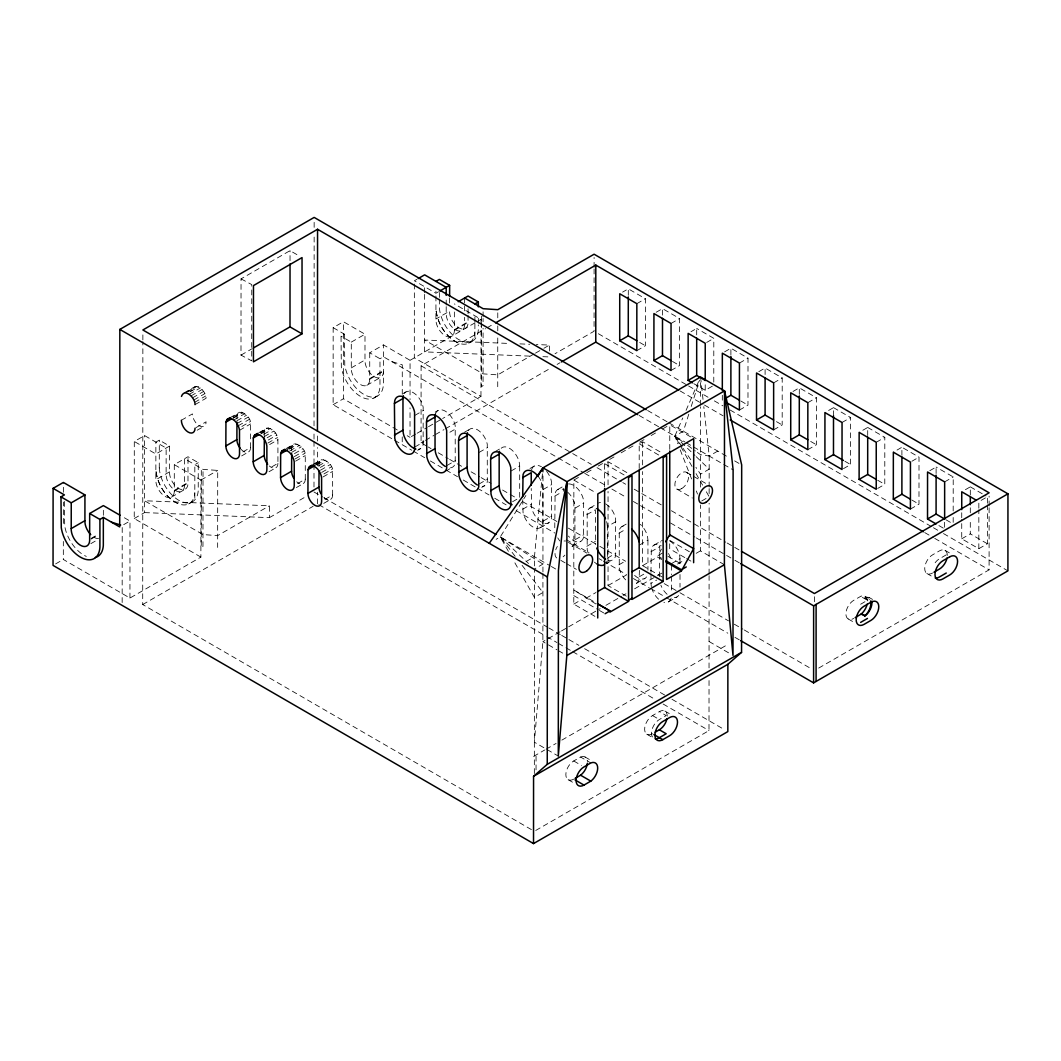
<?xml version="1.0" encoding="UTF-8"?>
<svg xmlns="http://www.w3.org/2000/svg" width="1061" height="1061" viewBox="0 0 1061 1061"><rect width="100%" height="100%" fill="white"/><g stroke="black" fill="none" stroke-linecap="round" stroke-linejoin="round"><path stroke-width="0.75" stroke-dasharray="5 3.75" d="M159.283 467.888A27.626 15.942 60 0 0 178.752 500.301L183.593 502.397A27.626 15.942 60 0 0 198.235 490.54L198.261 462.689L187.996 456.747L174.296 464.638L200.94 480.063L200.887 557.105L129.946 598.059L63.328 559.465L63.342 541.442M63.355 523.405L63.368 502.105M63.368 492.264L63.381 482.437M64.403 501.455L64.694 525.739A27.613 15.928 60 0 0 86.299 556.402M103.355 515.261L103.355 508.816M122.161 602.542L122.214 525.5L129.986 521.017L121.577 516.15M129.946 598.059L129.986 521.017M200.887 557.105L134.243 518.524L134.296 441.482L144.575 435.567L166.139 448.047L166.126 473.816A13.064 7.546 60 0 0 174.76 490.129A13.064 7.546 60 0 0 184.561 485.832L184.574 458.723L203.022 469.4L217.704 470.408L217.651 547.436M531.428 829.622L142.704 604.545L142.864 341.549M142.864 339.905L142.877 333.287M134.243 518.524L144.535 512.596L144.575 435.567M174.296 464.638L174.283 491.747A13.064 7.546 60 0 1 164.482 496.057A13.064 7.546 60 0 1 155.848 479.731L155.874 442.105L159.309 440.129L169.561 446.071L169.548 471.84A13.064 7.546 60 0 0 178.182 488.153A13.064 7.546 60 0 0 187.983 483.856L187.996 456.747M159.283 467.981L159.309 440.129M194.813 498.246L194.839 464.665L198.261 462.689M201.311 470.394L201.258 547.423L202.969 546.442L203.022 469.4M241.046 278.871L251.762 284.587L251.709 360.833L240.993 355.117L241.046 278.871L290.051 250.648L299.374 256.046M144.535 512.596L269.375 517.662L269.388 505.805L144.535 500.752L202.983 534.585L217.664 535.593L269.388 505.805M290.038 260.595L290.051 250.648M313.99 487.012L314.003 465.514M314.003 463.856L314.016 440.713M314.016 439.055L314.016 432.437M314.029 425.819L314.149 233.964M314.149 227.346L314.149 220.728M317.385 503.842L317.398 492.264M317.411 465.806L317.425 447.609M317.425 440.991L317.438 434.373M391.761 438.631L333.127 404.692L333.167 327.65L343.446 321.735L364.997 334.215L364.984 359.984A13.064 7.533 60 0 0 373.618 376.297A13.064 7.533 60 0 0 383.419 372M333.167 327.65L344.467 334.202L341.045 336.178L341.337 367.013A27.613 15.928 60 0 0 361.721 397.093A27.613 15.928 60 0 0 379.971 386.589L379.984 358.737L369.732 352.796L383.432 344.891L410.063 360.316L410.037 399.652M397.265 429.957L343.406 398.764L343.446 321.735M344.467 334.202L344.759 365.037A27.613 15.928 60 0 0 365.143 395.116A27.613 15.928 60 0 0 383.406 384.612L383.432 344.891M369.732 352.796L369.719 379.891A13.064 7.533 60 0 1 359.918 384.201A13.064 7.533 60 0 1 351.284 367.888L351.297 342.119L341.045 336.178M402.238 441.827L402.238 436.92M402.265 394.307L402.278 364.798L391.602 361.509L383.419 356.761L379.984 358.737M415.7 434.068L410.023 437.344L410.037 407.848M414.36 284.056L414.32 357.796L480.965 396.376L442.649 418.498M426.787 446.15L421.071 442.835L421.098 365.806L485.54 328.658M424.639 294.401L424.612 351.881L531.389 356.191M424.639 292.77L424.639 284.627M454.36 311.974L454.36 331.032A13.064 7.533 60 0 1 444.546 335.329A13.064 7.533 60 0 1 435.925 319.016L435.938 291.218M439.36 299.069L439.36 307.266A27.613 15.928 60 0 0 458.829 339.666L463.67 341.682A27.626 15.942 60 0 0 478.312 329.825L478.312 324.905M439.36 297.438L439.36 292.518M446.204 306.656L446.204 313.101A13.064 7.533 60 0 0 454.824 329.414A13.064 7.533 60 0 0 464.625 325.104L464.638 317.332M446.204 305.051L446.204 297M449.625 303.075L449.625 298.234M464.638 310.886L464.638 304.441M464.638 302.836L464.638 298.008M468.06 315.356L468.06 323.128A13.064 7.533 60 0 1 458.259 327.438A13.064 7.533 60 0 1 449.625 311.125L435.925 319.016M468.06 313.738L468.06 305.687M474.89 337.517L474.89 323.605M474.89 321.96L474.904 313.777M478.312 323.273L478.325 315.077M480.965 396.376L481.004 325.899M481.004 324.268L481.004 319.348L454.373 303.923M481.376 322.783L481.336 386.695L483.06 385.713L483.087 328.234M481.376 321.151L481.376 312.955M483.087 321.722L483.087 318.459M483.087 316.828L483.087 310.316M497.728 386.721L497.755 337.385M497.768 330.873L497.768 325.979M497.768 317.836L497.768 311.324M534.346 773.549L534.426 569.001L542.94 564.081L542.993 469.466M536.044 769.888L536.057 754.981M542.927 573.55L542.887 641.666L534.359 742.196L558.298 756.069M542.94 571.972L542.94 564.081L500.261 536.946L496.124 539.32M549.465 351.005L549.465 345.077L536.322 344.546M594.916 616.348L573.789 604.107L573.868 480.063L581.03 475.938M595.858 603.961L573.802 590.022L595.858 602.781M594.094 268.964L594.067 331.244L555.036 353.724M594.094 267.319L594.107 257.491M604.624 486.8L604.624 463.684L608.046 461.707L629.173 473.922M626.348 596.149L608.046 585.566L608.046 491.429M608.046 484.824L608.046 461.707M628.298 295.316L628.298 288.831L622.595 292.12M639.199 468.538L639.213 443.763L642.634 441.787L662.369 453.193M662.316 577.038L642.595 565.646L642.634 471.522M642.634 464.917L642.634 441.787M636.812 350.674L645.38 345.74L645.393 298.725L628.298 288.831M661.706 559.505L657.488 557.065L661.56 548.829M662.502 315.117L662.502 308.632L653.934 313.565M669.756 449.4L669.783 424.785L692.303 437.835M671.016 370.475L679.584 365.541L679.597 318.525L662.502 308.632M696.692 334.918L696.706 328.433L690.99 331.722M724.398 564.717L700.459 550.845L700.485 504.956M700.499 487.105L700.552 406.774M700.552 405.116L700.565 380.329M712.355 386.164L705.22 390.276L705.22 382.172M535.739 830.458L709 730.591L709.04 677.807M709.04 667.913L709.093 575.699M709.093 574.054L709.133 503.285M709.146 488.617L709.146 496.707L705.87 490.938M709.146 486.999L709.212 456.018L703.814 406.642M713.774 382.106L713.801 338.34L696.706 328.433M722.316 400.183L722.316 395.315M730.896 354.719L730.896 348.233L722.342 353.167M739.411 410.076L747.978 405.143L748.005 358.141L730.896 348.233M765.1 374.52L765.1 368.034L757.965 372.146M773.615 429.877L782.182 424.944L782.209 377.941L765.1 368.034M799.304 394.321L799.304 387.835L790.737 392.782M814.41 601.733L814.41 595.181M807.819 449.692L816.386 444.745L816.4 397.742L799.304 387.835M833.508 415.753L833.508 407.636L824.941 412.583M843.442 468.67L850.577 464.546L850.604 417.543L833.508 407.636M867.699 435.554L867.712 427.45L859.145 432.384M877.646 488.471L884.781 484.36L884.808 437.344L867.712 427.45M901.903 455.355L901.903 447.251L893.349 452.185M910.418 509.094L918.985 504.161L919.012 457.145L901.903 447.251M936.107 473.538L936.107 467.052L927.553 471.986M944.622 527.277L944.622 520.792M953.189 522.344L953.189 517.476M953.189 510.991L953.216 476.946L936.107 467.052M987.406 504.864L987.393 543.762L978.826 548.696L961.73 538.802L961.73 519.346M961.73 517.728L961.743 511.243M987.393 543.762L970.284 533.855L970.298 519.267M970.298 512.781L970.298 506.309M970.311 494.956L970.311 486.853L963.176 490.964M978.826 548.696L978.839 509.797M978.839 508.179L978.852 501.694M987.406 503.232L987.406 496.76L980.271 500.872M818.681 668.085L989.091 569.85L989.117 507.569M989.117 505.938L989.117 496.097M534.426 565.937L534.452 556.733L542.529 472.782M236.974 418.936C235.714 405.7 251.828 415.66 250.542 423.949L250.568 447.503L239.521 453.869M264.322 436.336C261.868 420.7 278.486 430.647 277.902 439.771L277.929 463.325L269.653 468.1M291.695 450.567C290.435 437.344 306.549 447.304 305.263 455.593L305.289 479.148L295.634 484.718M319.056 466.389C317.796 453.153 333.91 463.113 332.623 471.416L332.65 494.97L322.995 500.54M404.347 393.419A14.522 8.382 60 0 1 414.586 393.512A14.522 8.382 60 0 1 423.153 407.159L423.153 444.877A14.522 8.382 60 0 1 418.366 449.307M435.395 414.214A14.522 8.382 60 0 1 445.302 411.164A14.522 8.382 60 0 1 455.209 425.686L455.209 463.418A14.522 8.382 60 0 1 447.954 467.596M468.485 430.487A14.522 8.382 60 0 1 478.71 430.58A14.522 8.382 60 0 1 487.278 444.227L487.278 481.946A14.522 8.382 60 0 1 482.49 486.389M538.099 476.256A14.522 8.382 60 0 1 542.874 486.23L542.874 523.948A14.522 8.382 60 0 1 532.967 527.012A14.522 8.382 60 0 1 523.046 512.49L522.688 499.731M546.627 471.336A14.522 8.382 60 0 1 551.402 481.309L551.402 519.028A14.522 8.382 60 0 1 541.495 522.078A14.522 8.382 60 0 1 531.588 507.569L531.229 488.484M554.757 527.755L555.115 493.285A14.522 8.382 60 0 1 565.036 490.235M563.285 491.216L563.643 488.365M567.688 492.185A14.522 8.382 60 0 1 574.929 504.757L574.943 542.489A14.522 8.382 60 0 1 570.155 546.919M568.431 483.935A14.522 8.382 60 0 1 583.47 499.837L583.47 537.569A14.522 8.382 60 0 1 568.431 536.07M588.218 553.006A14.522 8.382 60 0 1 587.184 549.558L587.184 511.826A14.522 8.382 60 0 1 597.104 508.776M605.619 503.856A14.522 8.382 60 0 1 615.526 518.378L615.526 556.097A14.522 8.382 60 0 1 608.271 560.288M625.658 579.863A14.522 8.382 60 0 1 619.266 568.086L619.253 530.354A14.522 8.382 60 0 1 626.52 526.176M639.438 570.367L639.08 579.545A14.522 8.382 60 0 1 634.306 583.988M650.977 572.29L651.321 548.882A14.522 8.382 60 0 1 661.242 545.845M659.478 576.866L659.836 543.975A14.522 8.382 60 0 1 660.857 541.707M195.025 404.626L206.073 398.26C206.603 392.066 195.821 380.833 192.505 390.05L189.747 391.642M688.788 414.175L683.39 431.204L674.849 436.124L677.833 443.75M691.241 406.443L699.584 380.117M691.997 466.416L674.849 436.124L682.767 417.941M686.056 410.368L699.252 380.05M508.391 551.335L500.261 536.946L525.898 495.474M184.19 392.822L195.237 386.456M187.492 391.549L193.009 388.366M185.755 392.742L196.802 386.376M190.251 391.668L198.54 386.894M189.269 394.334L200.317 387.968M190.993 395.912L202.028 389.546M192.518 397.862L203.553 391.496M193.752 400.063L204.786 393.697M194.601 402.371L205.648 396.005M416.933 279.295L414.36 280.767L435.938 293.26L438.498 291.775M181.365 420.262L192.412 413.896A9.682 5.584 60 0 0 199.256 425.753A9.682 5.584 60 0 0 206.099 421.814L195.052 428.18M169.561 446.071L155.861 453.975L134.296 441.482M197.187 430.222L204.097 426.243M351.297 342.119L364.997 334.215M230.038 417.729L239.706 412.159M232.996 416.854L241.271 412.079M232.836 418.14L236.988 415.753M233.34 418.167L243.009 412.596M233.752 420.037L244.786 413.671M236.842 420.806L246.51 415.236M236.988 423.564L248.035 417.198M238.221 425.766L249.269 419.4M241.842 426.482L250.117 421.708M239.494 430.315L250.542 423.949M169.548 471.84L155.848 479.731M351.284 367.888L364.984 359.984M258.778 432.755L267.067 427.981M260.701 432.265L264.839 429.877M260.356 432.676L268.632 427.901M261.576 433.167L264.348 431.575M260.701 433.976L270.369 428.405M263.871 434.267L272.146 429.493M264.202 436.628L273.871 431.058M91.021 538.471L97.864 534.519M174.283 490.407L187.983 482.516M91.021 539.147L97.864 535.195M174.283 491.084L187.983 483.179M369.719 378.552L383.419 370.66M454.36 329.692L468.06 321.788M267.107 437.795L275.396 433.021M369.719 379.228L383.419 371.323M454.36 330.356L468.06 322.464M268.34 439.997L276.629 435.222M241.669 455.912L248.566 451.933M55.623 563.908L63.328 559.465M90.861 543.656L97.705 539.704M171.378 497.185L185.078 489.28M333.127 404.692L343.406 398.764M366.814 385.329L380.514 377.424M410.063 360.316L481.004 319.348M267.823 443.1L277.478 437.53M269.627 444.546L277.902 439.771M486.972 327.836L494.134 323.711M188.659 503.909L192.094 501.946M286.138 448.578L294.428 443.803M373.857 398.061L377.278 396.085M468.737 343.194L472.158 341.218M288.061 448.087L292.199 445.7M287.717 448.485L295.992 443.71M288.95 448.989L291.709 447.397M289.441 449.002L297.73 444.227M289.852 450.872L299.507 445.302M291.563 452.45L301.231 446.88M294.467 453.604L302.756 448.83M403.127 393.551L405.978 391.907M294.321 456.615L303.99 451.044M269.03 471.734L275.926 467.755M295.183 458.909L304.839 453.339M295.608 461.164L305.263 455.593M313.592 464.267L320.488 460.302M313.512 464.386L321.788 459.612M315.422 463.909L319.56 461.522M315.077 464.307L323.353 459.532M316.311 464.798L319.069 463.206M316.801 464.824L325.09 460.05M318.592 465.898L326.868 461.124M320.303 467.477L328.592 462.702M414.931 415.355L423.498 410.408M320.449 470.222L330.117 464.652M321.682 472.424L331.35 466.853M296.39 487.556L303.287 483.577M323.923 473.935L332.199 469.161M322.968 476.986L332.623 471.416M435.196 412.079L438.047 410.435M636.839 303.671L645.393 298.725M417.119 433.246L427.052 427.517M428.472 426.694L441.23 419.32M421.071 442.835L423.923 441.19M425.355 440.368L433.949 435.408M435.381 434.586L443.975 429.625M445.408 428.803L551.375 367.716M557.105 364.414L559.969 362.756M414.944 446.946L423.511 441.999M142.704 604.545L313.088 506.322M323.751 503.378L330.647 499.399M417.636 450.302L420.488 448.657M449.864 432.238L455.554 428.949M464.426 432.265L470.116 428.976M671.043 323.472L679.597 318.525M447.026 465.474L455.567 460.54M445.448 471.296L452.556 467.198M479.081 452.41L487.622 447.49M495.076 451.615L502.171 447.517M706.666 342.451L713.801 338.34M479.108 484.002L487.636 479.081M481.774 487.37L484.625 485.726M511.15 470.951L519.678 466.031L519.333 462.768A14.522 8.382 60 0 0 510.765 449.121A14.522 8.382 60 0 0 500.54 449.028M529.97 468.511L534.24 466.058M739.437 363.074L748.005 358.141M512.596 501.72L516.853 499.254M543.219 489.492L551.747 484.559M522.688 509.227L531.229 504.293M586.76 472.636L592.476 469.333M598.205 466.044L603.934 462.742M609.651 459.44L615.38 456.137M621.109 452.835L633.987 445.408M639.717 442.105L645.446 438.803M651.162 435.514L656.892 432.212M662.621 428.909L668.35 425.607M557.768 489.506L563.457 486.23M554.757 496.137L561.866 492.039M773.641 382.875L782.209 377.941M543.232 521.084L551.76 516.15M540.221 527.728L548.749 522.808M575.274 508.02L583.815 503.1M589.85 508.047L595.526 504.771M586.826 514.678L595.354 509.757L595.712 544.638M526.19 561.494L534.452 556.733M717.74 451.097L709.212 456.018L700.525 454.705L696.666 451.92M807.845 402.676L816.4 397.742M575.301 539.611L583.829 534.691M572.277 546.269L580.818 541.335M607.369 556.574L607.356 526.561L615.871 521.641M586.826 546.296L595.354 541.375M621.918 526.574L626.176 524.121M618.908 533.206L626.003 529.107M842.049 422.477L850.604 417.543M607.369 558.152L615.884 553.232M605.778 563.975L612.873 559.876M639.425 545.089L647.939 540.182L647.595 536.919A14.522 8.382 60 0 0 640.34 524.333M618.908 564.823L626.003 560.725M653.987 545.115L662.488 540.208M650.977 551.747L659.478 546.839M573.789 604.107L581.163 599.863M662.329 553.073L657.488 555.871L661.706 558.311M586.004 598.258L596.03 592.476M608.046 585.566L626.441 574.956M642.595 565.646L657.488 557.065M639.438 576.68L645.115 573.404M876.24 442.278L884.808 437.344M636.428 583.325L644.942 578.417M671.494 563.63L679.995 558.709L679.65 555.46A14.522 8.382 60 0 0 667.09 539.797M560.075 631.759L542.887 641.666L556.972 649.823M561.508 630.937L567.237 627.635M568.669 626.799L600.194 608.643M605.924 605.34L621.68 596.255M623.112 595.433L625.977 593.775M634.571 588.828L656.056 576.441M657.488 575.619L661.785 573.139M677.541 564.054L684.703 559.929M696.162 553.325L700.459 550.845M651.335 586.627L650.977 583.364L656.64 580.088M911.876 461.27L919.012 457.145M668.496 601.866L676.998 596.958M944.648 481.893L953.216 476.946M533.577 756.4L544.651 750.021M546.07 749.199L556.097 743.429M561.826 740.127L727.886 644.412M573.722 779.145A11.127 6.432 -59.9 0 1 565.845 774.596A11.127 6.432 -59.9 0 1 573.722 760.962L580.579 757.023L590.831 762.965M652.502 733.735A11.127 6.419 -60 0 1 644.637 729.199A11.127 6.419 -60 0 1 652.515 715.565L659.358 711.613A11.127 6.432 -59.9 0 1 667.236 716.162M867.421 600.897A11.247 6.485 -60 0 0 861.001 596.189L853.8 600.261A11.127 6.432 -59.9 0 0 845.909 613.881A11.127 6.432 -59.9 0 0 853.787 618.43M961.73 538.802L970.284 533.855M652.449 736.971A11.127 6.419 -60 0 1 659.358 719.53L666.202 715.578L659.358 711.613M860.63 604.226L867.474 600.274L860.551 596.362M946.279 554.85L939.436 558.802A11.127 6.419 -60 0 0 934.807 563.205M240.993 355.117L252.2 348.658M200.94 480.063L217.704 470.408M534.094 353.936L497.742 374.865L483.06 373.857L424.612 340.024L510.036 343.485M535.487 353.127L542.476 349.109M543.869 348.3L549.465 345.077M269.375 517.662L307.014 495.991M701.719 500.978L706.666 498.126M867.978 599.995L864.874 598.019A11.247 6.485 -60 0 1 869.808 599.492M519.89 343.883L529.757 344.281M542.887 356.668L549.465 356.934M457.848 342.875C445.315 336.642 437.185 322.995 435.938 309.242C437.437 323.645 446.19 338.539 460.249 343.658A27.626 15.942 60 0 0 474.89 331.801M177.771 503.604C165.237 497.37 157.108 483.71 155.861 469.957C157.36 484.36 166.126 499.267 180.171 504.373A27.626 15.942 60 0 0 194.813 492.516M639.213 443.763L658.947 455.169M970.311 486.853L985.987 495.925M639.677 342.438L645.38 345.74M672.449 361.416L679.584 365.541M740.857 401.018L747.978 405.143M776.48 421.641L782.182 424.944M810.684 441.442L816.386 444.745M844.888 461.256L850.577 464.546M877.659 480.222L884.781 484.36M911.863 500.036L918.985 504.161M946.067 519.837L951.757 523.139M693.814 383.684L705.22 390.276M938.919 525.593L944.622 528.895M598.364 333.724L687.143 385.13M688.576 385.965L708.629 397.57M714.358 400.886L722.952 405.859M730.101 410.01L932.022 526.919M933.455 527.741L937.738 530.235M943.468 533.55L1007.91 570.858M680.154 390.978L703.032 404.228M704.464 405.05L723.058 415.819M924.728 532.582L933.309 537.556M934.741 538.378L989.091 569.85M945.006 550.341L951.425 554.054M647.608 410.488L667.648 422.092M669.067 422.915L729 457.623M734.636 460.885L741.679 464.957M926.85 573.457L934.038 577.622M639.12 415.448L659.12 427.026M660.552 427.848L684.862 441.933M686.295 442.755L692.024 446.071M693.456 446.893L733.111 469.89M686.573 472.304L692.21 475.567M693.615 476.389L706.281 483.723M869.436 597.648L872.527 599.425M864.994 596.255L868.415 598.232M676.878 489.068L692.369 498.033M604.624 463.684L627.157 476.721M421.098 365.806L571.282 452.755M572.701 453.591L591.295 464.36M597.025 467.662L621.335 481.747M622.767 482.569L625.632 484.227M634.213 489.201L661.388 504.93M671.388 510.726L725.737 542.198M727.17 543.02L740.048 550.473M848.216 618.974L854.635 622.688M391.602 361.509L583.298 472.503M584.73 473.325L606.189 485.752M611.905 489.068L626.215 497.344M633.364 501.482L639.093 504.797M640.526 505.633L661.984 518.06M670.565 523.02L694.889 537.105M696.308 537.927L733.509 559.465M734.941 560.301L740.658 563.616M573.868 480.063L596.401 493.113M689.411 551.747L669.703 540.328L669.703 548.829L685.181 557.794M686.6 558.616L692.223 561.879M667.966 556.335L682.037 564.492M428.22 446.986L431.071 448.631M438.233 452.782L448.246 458.577M449.665 459.4L462.543 466.853M471.124 471.827L479.705 476.787M481.137 477.622L491.15 483.418M502.582 490.036L516.893 498.325M522.609 501.641L556.932 521.508M568.378 528.139L598.417 545.526M599.85 546.349L625.592 561.256M664.199 583.616L678.51 591.892M679.942 592.728L728.562 620.884M734.292 624.2L742.872 629.16M744.292 629.995L811.519 668.907M407.185 435.7L410.023 437.344M394.612 440.288L411.774 450.222M413.206 451.044L424.652 457.676M430.368 460.978L444.665 469.267M446.097 470.089L457.543 476.707M463.259 480.023L476.124 487.476M477.556 488.299L489.002 494.93M494.718 498.246L506.15 504.864M516.163 510.659L554.77 533.02M566.216 539.638L589.094 552.887M599.107 558.683L601.958 560.341M603.391 561.163L626.269 574.412M633.417 578.55L649.16 587.661M650.579 588.484L664.889 596.773M666.308 597.595L727.806 633.192M734.955 637.343L740.671 640.645M568.404 542.423L586.72 553.033M709.053 641.52L730.18 653.748M560.911 560.407L565.128 562.86M566.547 563.67L576.402 569.386M515.142 556.322L500.261 536.946L549.956 565.699M551.362 566.508L558.418 570.579M573.802 595.606L598.059 609.651M599.465 610.46L605.102 613.722M313.976 491.986L322.571 496.959M324.003 497.781L547.396 627.131M548.829 627.953L560.288 634.584M561.72 635.42L567.449 638.735M568.882 639.558L578.895 645.367M584.624 648.682L664.823 695.114M671.984 699.265L724.968 729.941M318.817 504.678L545.473 635.91M546.906 636.733L556.945 642.555M558.378 643.377L571.295 650.857M572.728 651.693L654.491 699.027M663.098 704.013L709 730.591M664.929 711.069L671.348 714.782M558.378 650.632L565.42 654.717M652.515 715.565L659.358 719.53M646.772 734.185L653.603 738.151M585.009 756.957L590.128 759.928M573.722 760.976L581.428 765.432M568.152 779.689L574.558 783.403M682.183 446.986L674.849 436.124L682.555 441.694M687.687 445.421L695.393 450.991M500.261 536.946L528.537 563.484M674.849 436.124L694.968 455.501M696.149 456.641L709.172 469.174L700.512 474.148L695.923 467.357M522.092 565.367L542.927 592.502L534.412 597.423L514.081 561.415M683.098 448.352L692.263 461.933M696.069 473.63L702.607 485.169M680.207 449.851L692.143 480.341M696.321 491.004L697.501 494.055M700.578 377.026L703.085 400.063M607.356 526.561L607.011 523.298A14.522 8.382 60 0 0 605.977 519.85M679.995 558.709L680.008 566.614M680.008 574.505L680.008 587.144M671.494 565.208L671.494 574.677M671.494 576.256L671.507 592.051M647.939 540.182L647.953 570.181M519.678 466.031L519.691 497.622M650.977 573.868L650.977 583.364M947.314 555.433A11.127 6.432 -59.9 0 0 939.436 550.884L932.592 554.837A11.127 6.419 -60 0 0 924.715 568.471A11.127 6.419 -60 0 0 932.592 573.006M864.556 598.019A11.127 6.419 -60 0 1 871.174 599.399M250.568 447.503A9.682 5.584 60 0 1 240.303 448.418M646.573 576.905A14.522 8.382 60 0 1 632.555 573.139M531.574 469.824A14.522 8.382 60 0 1 541.495 466.787M671.149 598.086A14.522 8.382 60 0 1 663.894 602.277M658.589 599.2A14.522 8.382 60 0 1 652.356 590.075M678.629 595.446A14.522 8.382 60 0 1 672.409 597.37M667.09 594.293A14.522 8.382 60 0 1 660.857 585.168M598.364 503.126A14.522 8.382 60 0 1 600.486 502.476M597.091 564.081A14.522 8.382 60 0 1 594.439 562.131M607.011 561.017A14.522 8.382 60 0 1 605.977 563.285M668.496 553.51A14.522 8.382 60 0 1 671.149 560.367M559.903 540.991A14.522 8.382 60 0 1 557.768 537.874M98.58 538.617A13.064 7.533 60 0 1 91.83 535.699M332.65 494.97A9.682 5.584 60 0 1 324.043 497.622M580.579 757.023A11.247 6.499 -59.9 0 1 587.37 761.135M277.929 463.325A9.682 5.584 60 0 1 269.322 465.978M305.289 479.148A9.682 5.584 60 0 1 296.682 481.8M564.863 555.128A9.682 5.584 -59.9 0 1 563.166 556.773M556.68 557.967A9.682 5.584 -59.9 0 1 557.33 546.442M564.054 541.03A9.682 5.584 -59.9 0 1 565.646 541.017M681.719 488.59A9.682 5.584 -59.9 0 0 687.661 473.312A9.682 5.584 -59.9 0 0 675.804 480.156A9.682 5.584 -59.9 0 0 681.719 488.59"/><path stroke-width="1.5" d="M90.729 534.638A13.064 7.533 60 0 1 84.92 520.686L84.933 494.917L63.381 482.437L53.103 488.352L53.05 565.394L533.524 843.588L727.833 731.599L727.873 664.305L741.559 652.343L741.679 464.957L724.504 390.886L700.578 377.026L543.007 467.835L489.227 543.298M53.103 488.352L64.403 494.903L60.981 496.88L61.273 527.715A27.613 15.928 60 0 0 81.644 557.807A27.613 15.928 60 0 0 99.906 547.29L99.92 519.439L89.668 513.497L103.368 505.593L120.185 515.341M89.668 513.497L89.654 540.606A13.064 7.533 60 0 1 79.854 544.903A13.064 7.533 60 0 1 71.22 528.59L71.246 502.821L60.981 496.88M99.92 519.439L103.341 517.463L103.328 545.314A27.613 15.928 60 0 1 95.318 557.502M646.176 409.665L314.162 217.412L119.84 329.414L119.707 526.932L103.341 517.463M301.987 333.83L302.04 257.584L253.473 285.581L253.42 361.828L301.987 333.83L289.998 326.894L290.038 263.91M317.438 431.071L317.557 229.282L142.877 329.971L495.964 534.452M446.204 295.382L446.204 287.332L424.639 274.852L418.22 278.552M449.625 296.629L449.639 285.356L439.373 279.414L435.952 281.39M478.325 306.881L478.325 301.974L468.073 296.032L458.219 301.709M533.524 843.588L533.564 776.294L547.251 764.331L741.559 652.343M547.251 764.331L547.37 576.945L566.932 481.707L724.504 390.886L733.111 469.89L732.992 655.38L724.398 564.717L724.504 390.886M566.932 481.707L558.418 570.579L558.298 756.069L566.826 655.526L566.932 481.707L543.007 467.835L537.874 476.137M678.722 390.156L595.765 342.119L595.805 265.091L495.567 322.876M597.728 617.979L597.807 493.935L693.708 438.644L693.629 562.688M597.277 603.59L609.942 610.937L609.942 612.117L628.55 601.375L604.624 587.529L604.624 488.445M619.717 340.767L619.73 293.764L636.839 303.671L636.812 350.674L619.717 340.767L628.271 335.833L628.298 296.934M628.55 601.375L628.563 477.53L631.998 475.553L631.985 599.412L663.125 581.455L663.165 457.609L666.6 455.633L666.547 579.478L681.414 570.924L693.642 548.603L669.703 534.744L665.632 541.786M663.125 581.455L639.173 567.622L639.199 470.182M653.908 360.581L653.934 313.565L671.043 323.472L671.016 370.475L653.908 360.581L662.475 355.634L662.502 318.353M669.703 536.11L669.756 451.044M692.395 382.849L688.112 380.382L688.138 333.366L705.233 343.273L705.22 380.554M705.233 380.395L696.679 375.435L696.692 338.154M722.316 390.448L722.342 353.167L739.437 363.074L739.411 410.076L726.586 402.649M739.424 400.196L730.883 395.249L730.896 356.337M756.52 419.984L756.546 372.981L773.641 382.875L773.615 429.877L756.52 419.984L765.087 415.05L765.1 377.769M790.724 439.784L790.737 392.782L807.845 402.676L807.819 449.692L790.724 439.784L799.278 434.851L799.304 395.939M464.638 298.008L483.1 308.685L497.768 309.693L594.107 254.216L1007.95 493.829L1007.91 570.858L813.601 682.873L813.628 605.858L740.658 563.616M816.081 681.441L816.108 604.412L1007.95 493.829M824.914 459.585L824.941 412.583L842.049 422.477L842.023 469.492L824.914 459.585L833.482 454.652L833.508 415.753M859.118 479.386L859.145 432.384L876.24 442.278L876.227 489.293L859.118 479.386L867.686 474.453L867.699 437.172M893.322 499.187L893.349 452.185L910.444 462.092L910.418 509.094L893.322 499.187L901.89 494.254L901.903 456.973M936.067 523.948L927.526 518.988L927.553 471.986L944.648 481.893L944.635 519.174M944.635 519.001L936.081 514.054L936.107 475.156M961.743 509.625L961.743 491.787L976.001 500.036M970.298 504.678L970.311 496.575M227.372 419.201C233.699 416.389 238.884 424.864 239.494 430.315L239.521 453.869A9.682 5.584 60 0 1 232.691 457.821A9.682 5.584 60 0 1 225.847 445.965L225.94 422.119L227.372 419.201L230.131 417.61M240.303 448.418A9.682 5.584 60 0 1 236.882 439.599L236.961 422.119M254.733 435.023C261.059 432.212 266.245 440.673 266.868 446.137L266.881 469.691A9.682 5.584 60 0 1 260.051 473.644A9.682 5.584 60 0 1 253.208 461.787L253.3 437.941L254.733 435.023L257.491 433.432M267.664 464.241A9.682 5.584 60 0 1 264.242 455.421L264.322 437.928M282.093 450.845C288.42 448.034 293.605 456.495 294.229 461.959L294.242 485.514A9.682 5.584 60 0 1 287.412 489.466A9.682 5.584 60 0 1 280.568 477.596L280.661 453.763L282.093 450.845L284.852 449.254M293.618 477.98A9.682 5.584 60 0 1 291.603 471.23L291.682 453.75M309.454 466.654C315.78 463.843 320.979 472.317 321.589 477.782L321.616 501.336A9.682 5.584 60 0 1 314.772 505.275A9.682 5.584 60 0 1 307.929 493.418L308.022 469.572L309.454 466.654L312.213 465.063M320.966 493.803A9.682 5.584 60 0 1 318.963 487.052L319.029 471.164M542.688 471.137L543.007 467.835M394.413 403.472L394.772 400.62A14.522 8.382 60 0 1 404.692 397.57A14.522 8.382 60 0 1 414.586 412.092L414.599 449.811A14.522 8.382 60 0 1 404.679 452.875A14.522 8.382 60 0 1 394.772 438.352L394.413 403.472L402.968 398.538L403.326 395.673M426.495 421.999L426.854 419.148A14.522 8.382 60 0 1 436.761 416.098A14.522 8.382 60 0 1 446.668 430.62L446.681 468.339A14.522 8.382 60 0 1 436.761 471.402A14.522 8.382 60 0 1 426.854 456.88L426.495 421.999L435.037 417.066L435.395 414.214M458.564 440.527L458.922 437.676A14.522 8.382 60 0 1 468.843 434.625A14.522 8.382 60 0 1 478.736 449.148L478.75 486.866A14.522 8.382 60 0 1 468.829 489.93A14.522 8.382 60 0 1 458.922 475.408L458.564 440.527L467.092 435.607L467.45 432.755M490.633 459.068L490.991 456.217A14.522 8.382 60 0 1 500.911 453.166A14.522 8.382 60 0 1 510.805 467.689L510.818 505.407A14.522 8.382 60 0 1 500.898 508.471A14.522 8.382 60 0 1 490.991 493.949L490.633 459.068L499.161 454.148L499.519 451.296M522.688 496.575L523.046 474.744A14.522 8.382 60 0 1 538.099 476.256M181.471 396.416C184.786 387.199 195.556 398.445 195.025 404.626M855.153 617.635L861.081 614.12L864.954 615.725A11.247 6.485 -60 0 0 870.524 601.003M861.081 614.12L861.532 613.749A11.247 6.485 -60 0 0 867.129 604.186M71.246 502.821L84.933 494.917M439.784 291.032L449.639 285.356M226.444 420.435L230.582 418.047M225.94 422.119L231.457 418.936M71.22 528.59L84.92 520.686M225.847 445.965L236.882 439.599M474.904 303.95L478.325 301.974M253.804 436.243L257.942 433.856M253.3 437.941L258.818 434.758M253.208 461.787L264.242 455.421M281.165 452.066L285.303 449.678M280.661 453.763L287.558 449.784M280.568 477.596L291.603 471.23M308.526 467.888L312.663 465.5M308.022 469.572L314.918 465.593M394.413 435.09L402.968 430.143L402.968 398.538M307.929 493.418L318.963 487.052M561.402 361.934L595.765 342.119M426.495 453.617L435.037 448.684L435.037 417.066M458.564 472.145L467.092 467.225L467.092 435.607M490.633 490.686L499.161 485.766L499.161 454.148M688.112 380.382L696.679 375.435M522.688 477.609L531.229 472.689L531.229 485.328M725.167 398.538L730.883 395.249M597.462 591.653L604.624 587.529M632.091 571.693L639.173 567.622M605.102 613.722L609.942 610.937L597.741 603.881M686.268 566.945L681.414 569.73L665.937 560.765M566.826 655.526L724.398 564.717M927.526 518.988L936.081 514.054M813.628 605.858L816.108 604.412M533.564 776.294L727.873 664.305M575.089 778.35L580.566 775.193A11.247 6.499 -59.9 0 0 587.21 764.358M655.247 732.156L659.358 729.782A11.127 6.432 -59.9 0 0 666.971 718.668M933.959 572.224L939.436 569.054A11.127 6.432 -59.9 0 0 947.049 557.94M860.63 622.396L867.474 618.444M946.266 573.02L939.423 576.972A11.127 6.419 -60 0 1 935.205 577.993M583.974 785.087L590.818 781.135A11.247 6.499 -59.9 0 0 597.688 768.098A11.247 6.499 -59.9 0 0 590.831 762.965L583.988 766.917A11.127 6.432 -59.9 0 0 576.096 780.538A11.127 6.432 -59.9 0 0 583.974 785.087L574.996 779.888M662.767 739.676L669.61 735.724A11.127 6.432 -59.9 0 0 677.502 722.103A11.127 6.432 -59.9 0 0 669.624 717.554L662.78 721.507A11.127 6.419 -60 0 0 654.902 735.14A11.127 6.419 -60 0 0 662.767 739.676L653.881 734.53M253.592 347.849L289.998 326.894M628.55 600.194L631.985 598.218M111.538 522.211L120.689 525.036M595.805 265.091L989.131 492.821L814.424 593.537L741.48 551.309M628.271 335.833L636.825 340.78M662.475 355.634L671.029 360.594M765.087 415.05L773.628 419.997M799.278 434.851L807.832 439.798M833.482 454.652L843.455 460.421M867.686 474.453L876.24 479.4M901.89 494.254L910.431 499.2M730.207 419.957L923.295 531.76M317.557 229.282L637.688 414.612M861.532 613.749L864.954 615.725M665.937 561.945L681.414 570.924M740.671 640.645L813.601 682.873M119.84 329.414L547.37 576.945M659.358 729.782L666.189 733.748L659.345 737.7A11.127 6.419 -60 0 1 655.128 738.721M580.566 775.193L590.818 781.135M499.161 485.766L499.519 489.028A14.522 8.382 60 0 0 512.078 504.678M467.092 467.225L467.45 470.487A14.522 8.382 60 0 0 477.37 485.01M435.037 448.684L435.395 451.946A14.522 8.382 60 0 0 445.302 466.469M402.968 430.143L403.326 433.418A14.522 8.382 60 0 0 415.899 449.068M195.052 428.18A9.682 5.584 60 0 1 188.208 432.119A9.682 5.584 60 0 1 181.365 420.262M871.784 601.202A11.127 6.419 -60 0 1 864.543 616.162M631.825 529.253A14.522 8.382 60 0 1 639.08 541.826M605.619 559.16A14.522 8.382 60 0 1 596.733 548.086M604.359 564.797A14.522 8.382 60 0 1 597.091 564.081M597.104 508.776A14.522 8.382 60 0 1 605.499 518.696M587.37 763.23A11.247 6.499 -59.9 0 1 587.303 763.787M870.909 602.25L864.052 606.202A11.127 6.432 -59.9 0 0 856.174 619.823A11.127 6.432 -59.9 0 0 864.052 624.372L870.895 620.42A11.127 6.419 -60 0 0 878.773 606.786A11.127 6.419 -60 0 0 870.909 602.25M949.701 556.826L942.858 560.778A11.127 6.419 -60 0 0 934.98 574.412A11.127 6.419 -60 0 0 942.844 578.948L949.688 574.996A11.127 6.432 -59.9 0 0 957.579 561.375A11.127 6.432 -59.9 0 0 949.701 556.826M705.658 502.45A9.682 5.584 -59.9 0 0 711.586 487.171A9.682 5.584 -59.9 0 0 699.73 494.015A9.682 5.584 -59.9 0 0 705.658 502.45M587.118 570.632A9.682 5.584 -59.9 0 0 590.937 555.473A9.682 5.584 -59.9 0 0 579.306 564.85A9.682 5.584 -59.9 0 0 587.118 570.632"/></g></svg>
